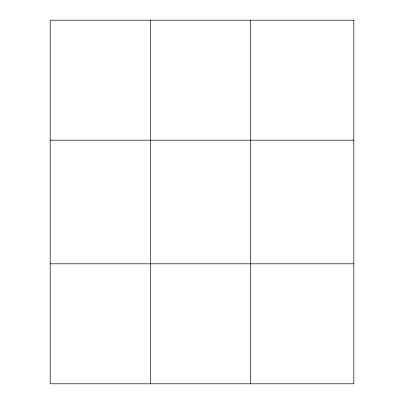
<?xml version="1.0" encoding="UTF-8"?>
<svg xmlns="http://www.w3.org/2000/svg" width="404" height="404" viewBox="0 0 404 404"><rect width="100%" height="100%" fill="white"/><g stroke="black" fill="none" stroke-linecap="round" stroke-linejoin="round"><path stroke-width="0.61" d="M150.379 383.8L150.379 20.2M250.586 383.8L250.586 20.2M50.172 140.188L353.828 140.188M50.172 263.812L353.828 263.812M353.828 20.2L353.828 383.8L50.172 383.8L50.172 20.2L353.828 20.2"/></g></svg>
